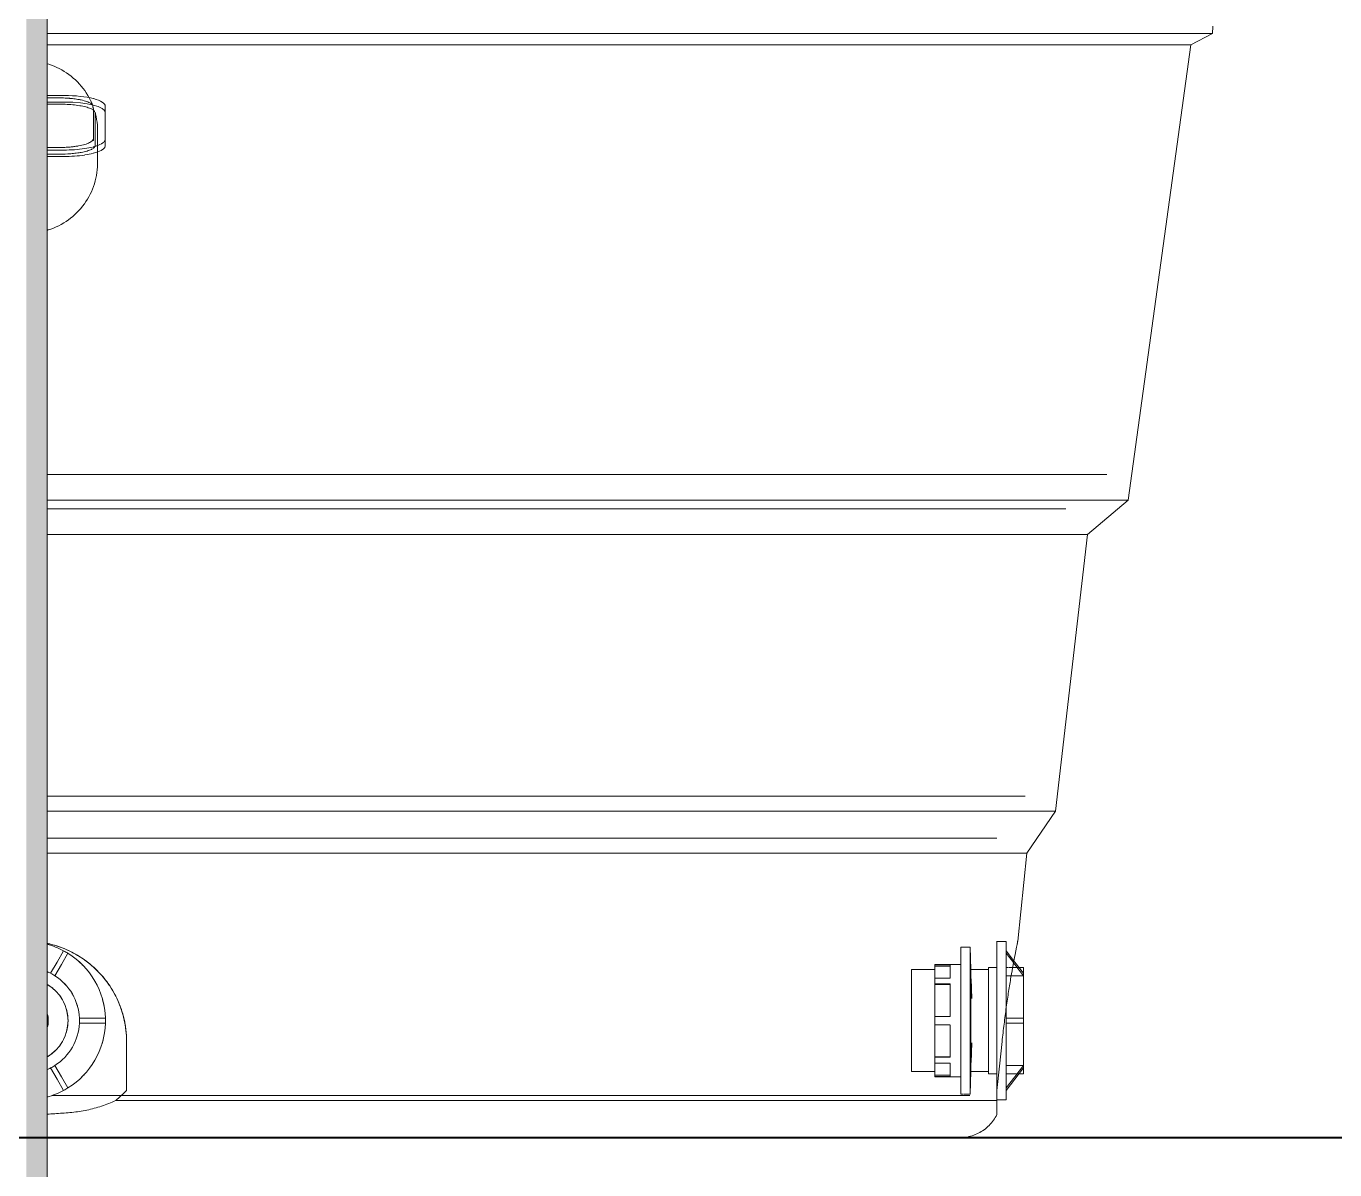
# Model space of a CAD drawing. Header units: metres. Extents: x 15 to 69.3, y -12.4 to 16.4.
# Drawn here: x 39.185 to 39.967, y 2.731 to 3.414 of the extents above; entities that cross this region are included whole.
import ezdxf

# ---------------------------------------------------------------- set-up
doc = ezdxf.new("R2010")
doc.units = ezdxf.units.M
doc.layers.add('1095_ARQ_BASE_COBERTA_dwg', color=7, linetype='Continuous', lineweight=5, true_color=0x767676)
doc.layers.add('A-FLOR', color=7, linetype='Continuous', lineweight=9, true_color=0x007f00)
for name, color, linetype, lineweight in [('KIRYA - PAREDE', 7, 'Continuous', 40), ('KIRYA - PISO', 7, 'Continuous', 5), ('P-PIPE', 7, 'Continuous', 5), ('P-SANR-FIXT', 7, 'Continuous', 5)]:
    doc.layers.add(name, color=color, linetype=linetype, lineweight=lineweight)

# ---------------------------------------------------------------- blocks, each defined once
blk = doc.blocks.new('1095_ARQ_BASE_COBERTA_dwg-3608433-DD')
at = {"layer": 'KIRYA - PAREDE', "flags": 128}
blk.add_lwpolyline([(-15.05727, 2.75), (-16.86062, 2.75), (-18.90079, 2.75)], dxfattribs=at)
at = {"layer": 'KIRYA - PISO'}
for p, q in [((-15.05724, 2.75), (-18.9009, 2.75)), ((-15.05727, 2.75), (-18.90079, 2.75)), ((-15.05727, 2.75), (-18.90079, 2.75)), ((-15.05727, 2.75), (-18.90079, 2.75)), ((-15.05727, 2.75), (-17.77089, 2.75)), ((-15.05727, 2.75), (-17.55049, 2.75))]:
    blk.add_line(p, q, dxfattribs=at)
blk = doc.blocks.new('Caixa d_água de polietileno 1000 a 5000 Litros - Fortlev - 1000 L-3619391-DD')
at = {"layer": 'P-SANR-FIXT', "color": 8, "true_color": 0x808080}
for p, q in [((-16.99812, 3.41), (-16.91811, 3.41)), ((-16.91811, 3.41), (-16.87235, 3.41)), ((-16.87235, 3.41), (-16.7828, 3.41)), ((-16.7828, 3.41), (-16.73939, 3.41)), ((-16.73939, 3.41), (-16.69714, 3.41)), ((-16.69714, 3.41), (-16.65624, 3.41)), ((-16.65624, 3.41), (-16.57915, 3.41)), ((-16.57915, 3.41), (-16.5433, 3.41)), ((-16.5433, 3.41), (-16.50945, 3.41)), ((-16.50945, 3.41), (-16.47775, 3.41)), ((-16.47775, 3.41), (-16.44832, 3.41)), ((-16.44832, 3.41), (-16.39682, 3.41)), ((-16.39682, 3.41), (-16.37495, 3.41)), ((-16.37495, 3.41), (-16.35581, 3.41)), ((-16.35581, 3.41), (-16.33947, 3.41)), ((-16.33947, 3.41), (-16.31548, 3.41)), ((-16.31548, 3.41), (-16.30186, 3.41)), ((-16.31473, 3.40319), (-16.30186, 3.41)), ((-16.30186, 3.41), (-16.30162, 3.41431)), ((-16.91979, 3.40319), (-16.99812, 3.40319)), ((-16.87486, 3.40319), (-16.91979, 3.40319)), ((-16.83051, 3.40319), (-16.87486, 3.40319)), ((-16.74432, 3.40319), (-16.83051, 3.40319)), ((-16.70284, 3.40319), (-16.74432, 3.40319)), ((-16.66268, 3.40319), (-16.70284, 3.40319)), ((-16.62401, 3.40319), (-16.66268, 3.40319)), ((-16.58699, 3.40319), (-16.62401, 3.40319)), ((-16.51855, 3.40319), (-16.58699, 3.40319)), ((-16.45854, 3.40319), (-16.51855, 3.40319)), ((-16.43201, 3.40319), (-16.45854, 3.40319)), ((-16.40796, 3.40319), (-16.43201, 3.40319)), ((-16.3865, 3.40319), (-16.40796, 3.40319)), ((-16.36771, 3.40319), (-16.3865, 3.40319)), ((-16.35166, 3.40319), (-16.36771, 3.40319)), ((-16.35212, 3.13104), (-16.31473, 3.40319)), ((-16.33845, 3.40319), (-16.35166, 3.40319)), ((-16.32811, 3.40319), (-16.33845, 3.40319)), ((-16.32069, 3.40319), (-16.32811, 3.40319)), ((-16.31622, 3.40319), (-16.32069, 3.40319)), ((-16.31473, 3.40319), (-16.31622, 3.40319)), ((-16.99811, 3.13104), (-16.92095, 3.13104)), ((-16.92095, 3.13104), (-16.7901, 3.13104)), ((-16.7901, 3.13104), (-16.70767, 3.13104)), ((-16.70767, 3.13104), (-16.66848, 3.13104)), ((-16.66848, 3.13104), (-16.63088, 3.13104)), ((-16.63088, 3.13104), (-16.59505, 3.13104)), ((-16.59505, 3.13104), (-16.56116, 3.13104)), ((-16.56116, 3.13104), (-16.52937, 3.13104)), ((-16.52937, 3.13104), (-16.49982, 3.13104)), ((-16.49982, 3.13104), (-16.47265, 3.13104)), ((-16.47265, 3.13104), (-16.44799, 3.13104)), ((-16.44799, 3.13104), (-16.42595, 3.13104)), ((-16.42595, 3.13104), (-16.40664, 3.13104)), ((-16.40664, 3.13104), (-16.39014, 3.13104)), ((-16.39014, 3.13104), (-16.37654, 3.13104)), ((-16.37654, 3.13104), (-16.3659, 3.13104)), ((-16.37653, 3.11055), (-16.35212, 3.13104)), ((-16.3659, 3.13104), (-16.35826, 3.13104)), ((-16.35826, 3.13104), (-16.35366, 3.13104)), ((-16.35366, 3.13104), (-16.35212, 3.13104)), ((-16.88161, 3.11055), (-16.99811, 3.11055)), ((-16.83955, 3.11055), (-16.88161, 3.11055)), ((-16.79828, 3.11055), (-16.83955, 3.11055)), ((-16.758, 3.11055), (-16.79828, 3.11055)), ((-16.68116, 3.11055), (-16.758, 3.11055)), ((-16.64496, 3.11055), (-16.68116, 3.11055)), ((-16.61046, 3.11055), (-16.64496, 3.11055)), ((-16.51875, 3.11055), (-16.61046, 3.11055)), ((-16.46884, 3.11055), (-16.51875, 3.11055)), ((-16.42903, 3.11055), (-16.46884, 3.11055)), ((-16.40005, 3.11055), (-16.42903, 3.11055)), ((-16.3898, 3.11055), (-16.40005, 3.11055)), ((-16.39562, 2.94521), (-16.37653, 3.11055)), ((-16.37653, 3.11055), (-16.3898, 3.11055)), ((-16.99811, 2.94521), (-16.9231, 2.94521)), ((-16.9231, 2.94521), (-16.87989, 2.94521)), ((-16.87989, 2.94521), (-16.83735, 2.94521)), ((-16.83735, 2.94521), (-16.7957, 2.94521)), ((-16.7957, 2.94521), (-16.75514, 2.94521)), ((-16.75514, 2.94521), (-16.71588, 2.94521)), ((-16.71588, 2.94521), (-16.67813, 2.94521)), ((-16.67813, 2.94521), (-16.64206, 2.94521)), ((-16.64206, 2.94521), (-16.51829, 2.94521)), ((-16.51829, 2.94521), (-16.49325, 2.94521)), ((-16.49325, 2.94521), (-16.47085, 2.94521)), ((-16.47085, 2.94521), (-16.4344, 2.94521)), ((-16.4344, 2.94521), (-16.42053, 2.94521)), ((-16.42053, 2.94521), (-16.40968, 2.94521)), ((-16.41263, 2.92), (-16.39562, 2.94521)), ((-16.40968, 2.94521), (-16.40188, 2.94521)), ((-16.40188, 2.94521), (-16.39719, 2.94521)), ((-16.39719, 2.94521), (-16.39562, 2.94521)), ((-16.92552, 2.92), (-16.99811, 2.92)), ((-16.88351, 2.92), (-16.92552, 2.92)), ((-16.84215, 2.92), (-16.88351, 2.92)), ((-16.80164, 2.92), (-16.84215, 2.92)), ((-16.58778, 2.92), (-16.80164, 2.92)), ((-16.55869, 2.92), (-16.58778, 2.92)), ((-16.45033, 2.92), (-16.55869, 2.92)), ((-16.43685, 2.92), (-16.45033, 2.92)), ((-16.41415, 2.92), (-16.43685, 2.92)), ((-16.41815, 2.86746), (-16.41263, 2.92)), ((-16.41263, 2.92), (-16.41415, 2.92)), ((-16.92065, 2.77225), (-16.95707, 2.77225)), ((-16.88458, 2.77225), (-16.92065, 2.77225)), ((-16.81408, 2.77225), (-16.88458, 2.77225)), ((-16.77993, 2.77225), (-16.81408, 2.77225)), ((-16.7467, 2.77225), (-16.77993, 2.77225)), ((-16.71452, 2.77225), (-16.7467, 2.77225)), ((-16.68351, 2.77225), (-16.71452, 2.77225)), ((-16.65381, 2.77225), (-16.68351, 2.77225)), ((-16.59875, 2.77225), (-16.65381, 2.77225)), ((-16.57363, 2.77225), (-16.59875, 2.77225)), ((-16.55024, 2.77225), (-16.57363, 2.77225)), ((-16.52868, 2.77225), (-16.55024, 2.77225)), ((-16.50903, 2.77225), (-16.52868, 2.77225)), ((-16.46231, 2.77225), (-16.50903, 2.77225)), ((-16.45102, 2.77225), (-16.46231, 2.77225)), ((-16.44195, 2.77225), (-16.45102, 2.77225)), ((-16.43062, 2.77225), (-16.44195, 2.77225))]:
    blk.add_line(p, q, dxfattribs=at)
at = {"layer": 'P-SANR-FIXT', "color": 7, "true_color": 0xefefef}
for p, q in [((-16.31131, 3.41), (-16.30953, 3.41)), ((-16.30953, 3.41), (-16.30319, 3.41)), ((-16.32069, 3.40319), (-16.32436, 3.40319)), ((-16.31622, 3.40319), (-16.32069, 3.40319)), ((-16.31473, 3.40319), (-16.31622, 3.40319)), ((-16.3623, 3.13104), (-16.35988, 3.13104)), ((-16.35988, 3.13104), (-16.35557, 3.13104)), ((-16.35557, 3.13104), (-16.35299, 3.13104)), ((-16.38244, 3.11055), (-16.38711, 3.11055)), ((-16.37801, 3.11055), (-16.38244, 3.11055)), ((-16.37653, 3.11055), (-16.37801, 3.11055)), ((-16.40653, 2.94521), (-16.40354, 2.94521)), ((-16.40354, 2.94521), (-16.39914, 2.94521)), ((-16.39914, 2.94521), (-16.3965, 2.94521)), ((-16.41871, 2.92), (-16.42386, 2.92)), ((-16.41415, 2.92), (-16.41871, 2.92)), ((-16.41263, 2.92), (-16.41415, 2.92)), ((-16.43514, 2.77225), (-16.43969, 2.77225)), ((-16.4309, 2.77225), (-16.43514, 2.77225))]:
    blk.add_line(p, q, dxfattribs=at)
at = {"layer": 'P-SANR-FIXT', "color": 254, "true_color": 0xd2d2d2}
for p, q in [((-16.38892, 3.14636), (-16.99811, 3.14636)), ((-16.36498, 3.14636), (-16.38887, 3.14636)), ((-16.9663, 3.12588), (-16.99811, 3.12588)), ((-16.3959, 3.12588), (-16.9661, 3.12588)), ((-16.3959, 3.12588), (-16.40019, 3.12588)), ((-16.38939, 3.12588), (-16.39571, 3.12588)), ((-16.41366, 2.95423), (-16.99811, 2.95423)), ((-16.99811, 2.92914), (-16.43059, 2.92914)), ((-16.44217, 2.92914), (-16.43142, 2.92914)), ((-16.43062, 2.80748), (-16.43062, 2.86748)), ((-16.95062, 2.77823), (-16.95062, 2.80748)), ((-16.43062, 2.80748), (-16.43062, 2.77823)), ((-16.95375, 2.77534), (-16.99529, 2.77534)), ((-16.46192, 2.77534), (-16.95361, 2.77534)), ((-16.45033, 2.77534), (-16.46167, 2.77534)), ((-16.45033, 2.77534), (-16.45871, 2.77534)), ((-16.44678, 2.77534), (-16.45012, 2.77534)), ((-16.44678, 2.77534), (-16.45012, 2.77534)), ((-16.43062, 2.77225), (-16.4309, 2.77225))]:
    blk.add_line(p, q, dxfattribs=at)
at = {"layer": 'P-SANR-FIXT', "color": 8, "true_color": 0x808080, "flags": 128}
for points in [[(-16.95062, 2.80748), (-16.95062, 2.79286), (-16.95062, 2.77823)], [(-16.43062, 2.77823), (-16.42908, 2.79286), (-16.42753, 2.80748)], [(-16.43062, 2.76386), (-16.43109, 2.76297), (-16.43158, 2.7621), (-16.43212, 2.76126), (-16.43268, 2.76043), (-16.43328, 2.75963), (-16.43391, 2.75886), (-16.43457, 2.75811), (-16.43526, 2.75738), (-16.43598, 2.75669), (-16.43673, 2.75602), (-16.4375, 2.75539), (-16.4383, 2.75478), (-16.43912, 2.75421), (-16.43996, 2.75367), (-16.44082, 2.75317), (-16.44171, 2.7527), (-16.44261, 2.75226), (-16.44353, 2.75187), (-16.44446, 2.75151), (-16.4454, 2.75118), (-16.44636, 2.7509), (-16.44733, 2.75065), (-16.44831, 2.75044), (-16.4493, 2.75028), (-16.45029, 2.75015), (-16.45128, 2.75006), (-16.45228, 2.75001), (-16.453, 2.75)], [(-16.99812, 2.75), (-16.98832, 2.75), (-16.96606, 2.75), (-16.94387, 2.75), (-16.92178, 2.75), (-16.89984, 2.75), (-16.87807, 2.75), (-16.85652, 2.75), (-16.83521, 2.75), (-16.81419, 2.75), (-16.79347, 2.75), (-16.77311, 2.75), (-16.75312, 2.75), (-16.73355, 2.75), (-16.71442, 2.75), (-16.69577, 2.75), (-16.67761, 2.75), (-16.65999, 2.75), (-16.64294, 2.75), (-16.62646, 2.75), (-16.61061, 2.75), (-16.59539, 2.75), (-16.58084, 2.75), (-16.56698, 2.75), (-16.55382, 2.75), (-16.5414, 2.75), (-16.52973, 2.75), (-16.51882, 2.75), (-16.50871, 2.75), (-16.49939, 2.75), (-16.4909, 2.75), (-16.48323, 2.75), (-16.47641, 2.75), (-16.47045, 2.75), (-16.46534, 2.75), (-16.46112, 2.75), (-16.45776, 2.75), (-16.4553, 2.75), (-16.45372, 2.75), (-16.45303, 2.75), (-16.453, 2.75)], [(-16.453, 2.75), (-16.45345, 2.75), (-16.45479, 2.75), (-16.45701, 2.75), (-16.45948, 2.75)]]:
    blk.add_lwpolyline(points, dxfattribs=at)
at = {"layer": 'P-SANR-FIXT', "color": 254, "true_color": 0xd2d2d2, "flags": 128}
for points in [[(-16.46412, 2.75), (-16.46898, 2.75), (-16.47472, 2.75), (-16.48131, 2.75), (-16.48635, 2.75)], [(-16.45948, 2.75), (-16.46012, 2.75), (-16.46412, 2.75)]]:
    blk.add_lwpolyline(points, dxfattribs=at)
at = {"layer": 'P-SANR-FIXT', "color": 8, "true_color": 0x808080}
for start, end in [(75.95295, 77.92593), (61.8693, 71.39797), (47.71648, 56.52816), (33.39628, 42.20296), (18.55144, 28.06478), (0, 14.01034)]:
    blk.add_arc((-17.01062, 2.80748), 0.06, start, end, dxfattribs=at)
at = {"layer": 'P-SANR-FIXT', "color": 254, "true_color": 0xd2d2d2}
for start, end in [(71.39797, 75.95295), (56.52816, 61.8693), (42.20296, 47.71648), (28.06478, 33.39628), (14.01034, 18.55144)]:
    blk.add_arc((-17.01062, 2.80748), 0.06, start, end, dxfattribs=at)
at = {"layer": 'P-SANR-FIXT', "color": 8, "true_color": 0x808080}
for points in [[(-16.30162, 3.41438), (-16.30162, 3.41434), (-16.30162, 3.41431), (-16.30162, 3.41431)], [(-16.99811, 2.86615), (-16.9978, 2.86609), (-16.9975, 2.86602), (-16.9972, 2.86595)], [(-16.9972, 2.86595), (-16.9928, 2.86494), (-16.98853, 2.86345), (-16.98448, 2.86149)], [(-16.98448, 2.86149), (-16.98043, 2.85953), (-16.97661, 2.85712), (-16.97311, 2.85431)], [(-16.97311, 2.85431), (-16.96961, 2.85151), (-16.96643, 2.84832), (-16.96365, 2.84481)], [(-16.4209, 2.85336), (-16.42049, 2.85561), (-16.4201, 2.85763), (-16.41976, 2.85938)], [(-16.42221, 2.84596), (-16.42175, 2.84863), (-16.42131, 2.85111), (-16.4209, 2.85336)], [(-16.96365, 2.84481), (-16.96086, 2.84131), (-16.95608, 2.83368), (-16.95163, 2.82093), (-16.95062, 2.81197), (-16.95062, 2.80748)], [(-16.42501, 2.82797), (-16.42455, 2.83124), (-16.4236, 2.83757), (-16.42266, 2.84329), (-16.42221, 2.84596)], [(-16.42631, 2.81789), (-16.42589, 2.82132), (-16.42546, 2.8247), (-16.42501, 2.82797)], [(-16.42753, 2.80748), (-16.42713, 2.81097), (-16.42673, 2.81446), (-16.42631, 2.81789)], [(-16.95062, 2.77823), (-16.95167, 2.7772), (-16.95379, 2.77518), (-16.95597, 2.77321), (-16.95707, 2.77225)], [(-16.43062, 2.77519), (-16.43062, 2.77619), (-16.43062, 2.7772), (-16.43062, 2.77823)], [(-16.43062, 2.77225), (-16.43062, 2.77321), (-16.43062, 2.77419), (-16.43062, 2.77519)], [(-16.43062, 2.77264), (-16.43062, 2.77251), (-16.43062, 2.77238), (-16.43062, 2.77225)]]:
    blk.add_open_spline(points, degree=3, dxfattribs=at)
for points, knots in [([(-16.41976, 2.85938), (-16.41909, 2.86289), (-16.41834, 2.86656), (-16.41815, 2.86748), (-16.41815, 2.86748)], [-0.6666667, -0.6666667, -0.6666667, -0.6666667, -0.5555556, -0.4999746, -0.4999746, -0.4999746, -0.4999746]), ([(-16.95707, 2.77225), (-16.95988, 2.77098), (-16.96414, 2.76932), (-16.96993, 2.76757), (-16.97432, 2.76646), (-16.97878, 2.76566), (-16.98331, 2.76514), (-16.98786, 2.76477), (-16.99241, 2.76445), (-16.99582, 2.76423), (-16.99772, 2.76413), (-16.99811, 2.76411)], [-1, -1, -1, -1, -0.8333333, -0.75, -0.6666667, -0.5833333, -0.5, -0.4166667, -0.3333333, -0.25, -0.2288207, -0.2288207, -0.2288207, -0.2288207]), ([(-16.43062, 2.767), (-16.43062, 2.76731), (-16.43062, 2.76799), (-16.43062, 2.76961), (-16.43062, 2.77111), (-16.43062, 2.77225)], [-0.1428571, -0.1428571, -0.1428571, -0.1428571, -0.1071429, -0.0714286, 0, 0, 0, 0]), ([(-16.43062, 2.76487), (-16.43062, 2.76493), (-16.43062, 2.76506), (-16.43062, 2.7653), (-16.43062, 2.76564), (-16.43062, 2.76618), (-16.43062, 2.7667), (-16.43062, 2.767)], [-0.2857143, -0.2857143, -0.2857143, -0.2857143, -0.2678571, -0.25, -0.2142857, -0.1785714, -0.1428571, -0.1428571, -0.1428571, -0.1428571]), ([(-16.43062, 2.76397), (-16.43062, 2.76404), (-16.43062, 2.76419), (-16.43062, 2.76448), (-16.43062, 2.76469), (-16.43062, 2.76481), (-16.43062, 2.76487)], [-0.4285714, -0.4285714, -0.4285714, -0.4285714, -0.3571429, -0.3214286, -0.3035714, -0.2857143, -0.2857143, -0.2857143, -0.2857143])]:
    blk.add_open_spline(points, degree=3, knots=knots, dxfattribs=at)
at = {"layer": 'P-SANR-FIXT', "color": 254, "true_color": 0xd2d2d2}
for points in [[(-16.41889, 2.86383), (-16.41913, 2.86262), (-16.41943, 2.86113), (-16.41976, 2.85938)], [(-16.41834, 2.86656), (-16.41846, 2.86595), (-16.41865, 2.86503), (-16.41889, 2.86383)], [(-16.41815, 2.86748), (-16.41815, 2.86748), (-16.41821, 2.86717), (-16.41834, 2.86656)], [(-16.41976, 2.85938), (-16.41997, 2.85833), (-16.42019, 2.85717), (-16.42042, 2.85593)], [(-16.43062, 2.77348), (-16.43062, 2.7732), (-16.43062, 2.77292), (-16.43062, 2.77264)]]:
    blk.add_open_spline(points, degree=3, dxfattribs=at)
at = {"layer": 'P-SANR-FIXT', "color": 7, "true_color": 0xefefef}
for points in [[(-16.43062, 2.77519), (-16.43062, 2.77462), (-16.43062, 2.77405), (-16.43062, 2.77348)], [(-16.43062, 2.76397), (-16.43062, 2.76383), (-16.43062, 2.76383), (-16.43062, 2.76397)]]:
    blk.add_open_spline(points, degree=3, dxfattribs=at)
at = {"layer": 'P-SANR-FIXT', "color": 254, "true_color": 0xd2d2d2}
for points, knots in [([(-16.43062, 2.77225), (-16.43062, 2.77111), (-16.43062, 2.76959), (-16.43062, 2.76797), (-16.43062, 2.76728), (-16.43062, 2.76698)], [-1, -1, -1, -1, -0.9285714, -0.8928571, -0.8571429, -0.8571429, -0.8571429, -0.8571429]), ([(-16.43062, 2.76698), (-16.43062, 2.76668), (-16.43062, 2.76616), (-16.43062, 2.76562), (-16.43062, 2.76529), (-16.43062, 2.76505), (-16.43062, 2.76492), (-16.43062, 2.76486)], [-0.8571429, -0.8571429, -0.8571429, -0.8571429, -0.8214286, -0.7857143, -0.75, -0.7321429, -0.7142857, -0.7142857, -0.7142857, -0.7142857]), ([(-16.43062, 2.76486), (-16.43062, 2.7648), (-16.43062, 2.76468), (-16.43062, 2.76447), (-16.43062, 2.76419), (-16.43062, 2.76403), (-16.43062, 2.76397)], [-0.7142857, -0.7142857, -0.7142857, -0.7142857, -0.6964286, -0.6785714, -0.6428571, -0.5714286, -0.5714286, -0.5714286, -0.5714286])]:
    blk.add_open_spline(points, degree=3, knots=knots, dxfattribs=at)
blk = doc.blocks.new('Adaptador Soldavel com Anel para Caixa Dagua - Fortlev - Standard-3573931-DD')
at = {"layer": 'P-PIPE', "flags": 128}
for points in [[(-17.03558, 2.86024), (-17.0317, 2.85352), (-17.02783, 2.8468)], [(-17.02523, 2.8483), (-17.02911, 2.85502), (-17.03298, 2.86174)], [(-16.98826, 2.86174), (-16.99213, 2.85502), (-16.99601, 2.8483)], [(-16.99341, 2.8468), (-16.98954, 2.85352), (-16.98566, 2.86024)], [(-17.04243, 2.8215), (-17.05019, 2.8215), (-17.05795, 2.8215)], [(-17.05795, 2.8185), (-17.05019, 2.8185), (-17.04243, 2.8185)], [(-16.96329, 2.8215), (-16.97105, 2.8215), (-16.97881, 2.8215)], [(-16.97881, 2.8185), (-16.97105, 2.8185), (-16.96329, 2.8185)], [(-17.02783, 2.7932), (-17.0317, 2.78648), (-17.03558, 2.77976)], [(-17.03298, 2.77826), (-17.02911, 2.78498), (-17.02523, 2.7917)], [(-16.99601, 2.7917), (-16.99213, 2.78498), (-16.98826, 2.77826)], [(-16.98566, 2.77976), (-16.98954, 2.78648), (-16.99341, 2.7932)]]:
    blk.add_lwpolyline(points, dxfattribs=at)
at = {"layer": 'P-PIPE'}
for radius, start, end in [(0.04735, 105.35037, 118.18462), (0.04735, 105.3217, 105.79681), (0.04735, 74.20205, 74.6783), (0.04735, 61.81538, 74.65189), (0.04735, 121.81538, 178.18462), (0.04735, 118.18462, 121.81538), (0.04735, 58.18462, 61.81538), (0.04735, 1.81538, 58.18462), (0.04735, 44.55421, 49.4147), (0.04735, 134.20162, 137.37009), (0.03185, 122.69939, 177.30061), (0.03185, 117.30061, 122.69939), (0.03185, 113.21321, 117.30061), (0.03185, 62.69939, 66.78756), (0.03185, 57.30061, 62.69939), (0.03185, 2.69939, 57.30061), (0.04735, 147.87452, 152.12949), (0.025, 120, 180), (0.025, 0, 60), (0.03185, 40.91378, 44.83566), (0.03185, 43.05783, 44.35416), (0.04735, 162.62639, 165.80334), (0.03185, 28.00651, 31.98782), (0.03185, 27.81209, 31.96919), (0.04735, 10.65696, 15.43466), (0.03185, 15.17788, 19.08815), (0.03185, 15.64584, 16.92237), (0.04735, 178.18462, 180), (0.04735, 180, 181.81538), (0.04735, 181.81538, 238.18462), (0.03185, 177.30061, 180), (0.03185, 180, 182.69939), (0.03185, 182.69939, 237.30061), (0.025, 180, 240), (0.025, 300, 0), (0.03185, 302.69939, 357.30061), (0.04735, 301.81538, 358.18462), (0.03185, 0, 2.69939), (0.03185, 357.30061, 0), (0.04735, 0, 1.81538), (0.04735, 358.18462, 0), (0.04735, 190.65696, 195.43466), (0.03185, 195.17788, 199.08815), (0.03185, 195.64584, 196.92237), (0.04735, 342.62639, 345.80334), (0.03185, 207.81209, 212.1207), (0.03185, 208.00651, 212.00318), (0.03185, 220.91378, 224.83566), (0.03185, 223.05783, 224.35416), (0.03185, 237.30061, 242.69939), (0.03185, 242.69939, 246.78756), (0.03185, 293.21321, 297.30061), (0.03185, 297.30061, 302.69939), (0.04735, 327.87452, 332.12949), (0.04735, 224.55421, 229.4147), (0.04735, 314.20162, 317.37009), (0.04735, 238.18462, 241.81538), (0.04735, 241.81538, 254.65189), (0.04735, 285.35037, 298.18462), (0.04735, 298.18462, 301.81538), (0.04735, 254.20205, 254.6783), (0.04735, 285.3217, 285.79681)]:
    blk.add_arc((-17.01062, 2.82), radius, start, end, dxfattribs=at)
at = {"layer": 'P-PIPE', "color": 253, "true_color": 0xa6a6a6}
for radius, start, end in [(0.025, 120, 137.37324), (0.025, 42.61033, 59.99456), (0.03185, 43.05783, 44.35416), (0.025, 143.35273, 156.64466), (0.025, 23.35378, 36.6457), (0.03185, 28.00651, 31.98782), (0.025, 162.02068, 180), (0.0132, 162.15375, 180), (0.0132, 0, 17.84625), (0.025, 0, 17.9767), (0.03185, 15.64584, 16.92237), (0.025, 180.07871, 197.97932), (0.0132, 180, 197.84625), (0.0132, 342.15375, 0), (0.025, 342.0233, 359.92135), (0.03185, 195.64584, 196.92237), (0.025, 203.35534, 216.64727), (0.025, 323.3543, 336.64622), (0.03185, 208.00651, 212.00318), (0.025, 222.86771, 240), (0.025, 300.00544, 317.14865), (0.03185, 223.05783, 224.35416)]:
    blk.add_arc((-17.01062, 2.82), radius, start, end, dxfattribs=at)
blk = doc.blocks.new('Adaptador Soldavel com Anel para Caixa Dagua - Fortlev - Standard-3575439-DD')
at = {"layer": 'P-PIPE', "color": 253, "true_color": 0xa6a6a6}
for p, q in [((-16.44662, 2.864), (-16.45212, 2.864)), ((-16.45212, 2.864), (-16.45212, 2.8314)), ((-16.44618, 2.8505), (-16.44662, 2.864)), ((-16.44662, 2.864), (-16.44662, 2.86333)), ((-16.44662, 2.86332), (-16.44662, 2.82)), ((-16.42512, 2.86735), (-16.43062, 2.86735)), ((-16.43062, 2.86735), (-16.43062, 2.82)), ((-16.42512, 2.86174), (-16.42512, 2.86735)), ((-16.42512, 2.86174), (-16.42512, 2.86024)), ((-16.42063, 2.85599), (-16.42512, 2.86174)), ((-16.42512, 2.82718), (-16.42512, 2.86024)), ((-16.42512, 2.86024), (-16.42076, 2.85466)), ((-16.46762, 2.8505), (-16.48162, 2.8505)), ((-16.48162, 2.8505), (-16.48162, 2.82)), ((-16.45212, 2.8535), (-16.46762, 2.8535)), ((-16.46762, 2.8535), (-16.46762, 2.85341)), ((-16.46762, 2.85263), (-16.46762, 2.85341)), ((-16.46762, 2.85341), (-16.45862, 2.85341)), ((-16.46762, 2.85263), (-16.46762, 2.84545)), ((-16.45862, 2.85263), (-16.46762, 2.85263)), ((-16.45862, 2.84536), (-16.45862, 2.85341)), ((-16.43562, 2.8505), (-16.44618, 2.8505)), ((-16.44618, 2.82), (-16.44618, 2.8505)), ((-16.43062, 2.85185), (-16.43562, 2.85185)), ((-16.43562, 2.85185), (-16.43562, 2.82)), ((-16.4238, 2.85185), (-16.42512, 2.85185)), ((-16.42512, 2.8468), (-16.42372, 2.8468)), ((-16.42352, 2.8468), (-16.42211, 2.8468)), ((-16.42116, 2.85185), (-16.42337, 2.85185)), ((-16.46762, 2.84536), (-16.46762, 2.8419)), ((-16.45862, 2.84536), (-16.46762, 2.84536)), ((-16.46762, 2.84157), (-16.46762, 2.8419)), ((-16.46762, 2.8419), (-16.45862, 2.8419)), ((-16.46762, 2.84157), (-16.46762, 2.82246)), ((-16.45862, 2.84157), (-16.46762, 2.84157)), ((-16.45862, 2.82245), (-16.45862, 2.8419)), ((-16.44562, 2.8332), (-16.446, 2.845)), ((-16.45212, 2.83139), (-16.45212, 2.82)), ((-16.48162, 2.82), (-16.48162, 2.7895)), ((-16.46762, 2.82245), (-16.46762, 2.82)), ((-16.45862, 2.82245), (-16.46762, 2.82245)), ((-16.46762, 2.82), (-16.46762, 2.81755)), ((-16.46762, 2.81755), (-16.45864, 2.81755)), ((-16.46762, 2.81754), (-16.46762, 2.79843)), ((-16.45862, 2.7981), (-16.45862, 2.81755)), ((-16.45212, 2.82), (-16.45212, 2.776)), ((-16.44662, 2.82), (-16.44662, 2.776)), ((-16.44618, 2.7895), (-16.44618, 2.82)), ((-16.43562, 2.82), (-16.43562, 2.78815)), ((-16.43062, 2.82), (-16.43062, 2.77309)), ((-16.446, 2.795), (-16.44562, 2.8068)), ((-16.46762, 2.7981), (-16.46762, 2.79843)), ((-16.45862, 2.79843), (-16.46762, 2.79843)), ((-16.46762, 2.7981), (-16.46762, 2.79464)), ((-16.45862, 2.7981), (-16.46762, 2.7981)), ((-16.46762, 2.79464), (-16.45862, 2.79464)), ((-16.46762, 2.79455), (-16.46762, 2.78737)), ((-16.45862, 2.78659), (-16.45862, 2.79464)), ((-16.48162, 2.7895), (-16.46762, 2.7895)), ((-16.46762, 2.78659), (-16.46762, 2.78737)), ((-16.45862, 2.78737), (-16.46762, 2.78737)), ((-16.46762, 2.78659), (-16.46762, 2.7865)), ((-16.45862, 2.78659), (-16.46762, 2.78659)), ((-16.46762, 2.7865), (-16.45212, 2.7865)), ((-16.44662, 2.776), (-16.44618, 2.7895)), ((-16.44618, 2.7895), (-16.43562, 2.7895)), ((-16.43562, 2.78815), (-16.43105, 2.78815)), ((-16.45212, 2.776), (-16.45066, 2.776)), ((-16.4504, 2.776), (-16.44662, 2.776))]:
    blk.add_line(p, q, dxfattribs=at)
at = {"layer": 'P-PIPE'}
for p, q in [((-16.42211, 2.8468), (-16.41462, 2.8468)), ((-16.41462, 2.85185), (-16.42116, 2.85185)), ((-16.41462, 2.8483), (-16.41462, 2.85185)), ((-16.41462, 2.8483), (-16.41462, 2.8468)), ((-16.41462, 2.8215), (-16.41462, 2.8468)), ((-16.42512, 2.8215), (-16.42512, 2.82718)), ((-16.42512, 2.8215), (-16.42512, 2.82)), ((-16.42512, 2.82), (-16.42512, 2.8185)), ((-16.42512, 2.77976), (-16.42512, 2.8185)), ((-16.41462, 2.8215), (-16.41462, 2.82)), ((-16.41462, 2.82), (-16.41462, 2.8185)), ((-16.41462, 2.7932), (-16.41462, 2.8185)), ((-16.41462, 2.7932), (-16.42512, 2.7932)), ((-16.41462, 2.7932), (-16.41462, 2.7917)), ((-16.41462, 2.78815), (-16.41462, 2.7917)), ((-16.42512, 2.78815), (-16.41462, 2.78815)), ((-16.42512, 2.77976), (-16.42512, 2.77826)), ((-16.42512, 2.77265), (-16.42512, 2.77826)), ((-16.43062, 2.77309), (-16.43062, 2.77265)), ((-16.43062, 2.77265), (-16.42512, 2.77265))]:
    blk.add_line(p, q, dxfattribs=at)
at = {"layer": 'P-PIPE', "flags": 128}
for points in [[(-16.42067, 2.85455), (-16.41987, 2.85352), (-16.41462, 2.8468)], [(-16.41462, 2.8483), (-16.41987, 2.85502), (-16.42045, 2.85576)], [(-16.41462, 2.8215), (-16.41987, 2.8215), (-16.42512, 2.8215)], [(-16.42512, 2.8185), (-16.41987, 2.8185), (-16.41462, 2.8185)], [(-16.41462, 2.7932), (-16.41987, 2.78648), (-16.42512, 2.77976)], [(-16.42512, 2.77826), (-16.41987, 2.78498), (-16.41462, 2.7917)]]:
    blk.add_lwpolyline(points, dxfattribs=at)
blk = doc.blocks.new('Torneira de Boia haste ABS Fortlev - 1_2_-3574042-DD')
at = {"layer": 'P-SANR-FIXT', "color": 253, "true_color": 0xa6a6a6}
for p, q in [((-17.03151, 3.37295), (-17.0231, 3.37295)), ((-16.99814, 3.37295), (-16.9877, 3.37295)), ((-17.05668, 3.36643), (-17.05668, 3.36257)), ((-17.05668, 3.36257), (-17.05668, 3.34302)), ((-17.05029, 3.36732), (-17.05044, 3.36695)), ((-17.0231, 3.36908), (-17.03151, 3.36908)), ((-17.0231, 3.36777), (-17.0304, 3.36777)), ((-16.9877, 3.36908), (-16.99814, 3.36908)), ((-16.99084, 3.36777), (-16.99814, 3.36777)), ((-16.96338, 3.36279), (-16.96338, 3.36665)), ((-16.96338, 3.34293), (-16.96338, 3.36279)), ((-17.05328, 3.35192), (-17.05328, 3.33243)), ((-16.96796, 3.33243), (-16.96796, 3.35192))]:
    blk.add_line(p, q, dxfattribs=at)
at = {"layer": 'P-SANR-FIXT', "color": 254, "true_color": 0xdfdfdf}
for p, q in [((-17.02755, 3.37164), (-17.0231, 3.37164)), ((-16.99814, 3.37164), (-16.99369, 3.37164)), ((-17.05668, 3.34689), (-17.05668, 3.36643)), ((-17.05182, 3.3626), (-17.05182, 3.34311)), ((-17.05053, 3.34697), (-17.05053, 3.36646)), ((-16.97071, 3.36646), (-16.97071, 3.36592)), ((-16.97034, 3.3474), (-16.97034, 3.36483)), ((-16.97034, 3.36387), (-16.97034, 3.34642)), ((-16.96942, 3.34311), (-16.96942, 3.3626)), ((-16.96338, 3.36665), (-16.96338, 3.34679)), ((-17.02427, 3.34037), (-17.0315, 3.34037)), ((-17.02309, 3.34179), (-17.02755, 3.34179)), ((-17.02309, 3.34037), (-17.02407, 3.34037)), ((-16.99369, 3.34179), (-16.99815, 3.34179)), ((-16.98816, 3.34037), (-16.99815, 3.34037)), ((-17.0315, 3.33651), (-17.02309, 3.33651)), ((-17.0304, 3.33793), (-17.02309, 3.33793)), ((-16.99815, 3.33793), (-16.99084, 3.33793)), ((-16.99815, 3.33651), (-16.98816, 3.33651))]:
    blk.add_line(p, q, dxfattribs=at)
at = {"layer": 'P-SANR-FIXT', "color": 253, "true_color": 0xa6a6a6, "flags": 128}
for points in [[(-17.02311, 3.39196), (-17.02385, 3.39174), (-17.02544, 3.3912), (-17.02701, 3.39059), (-17.02855, 3.38993), (-17.03007, 3.3892), (-17.03156, 3.38841), (-17.03302, 3.38757), (-17.03444, 3.38667), (-17.03583, 3.38571), (-17.03718, 3.3847), (-17.03849, 3.38363), (-17.03976, 3.38251), (-17.04098, 3.38135), (-17.04215, 3.38013), (-17.04328, 3.37887), (-17.04435, 3.37756), (-17.04538, 3.37621), (-17.04634, 3.37481), (-17.04725, 3.37338), (-17.0481, 3.37192), (-17.0489, 3.37041), (-17.04963, 3.36888), (-17.05018, 3.36758)], [(-16.9708, 3.36695), (-16.97145, 3.36852), (-16.97217, 3.37006), (-16.97295, 3.37157), (-16.97378, 3.37304), (-16.97468, 3.37448), (-16.97563, 3.37589), (-16.97664, 3.37725), (-16.97771, 3.37857), (-16.97882, 3.37984), (-16.97998, 3.38107), (-16.98119, 3.38225), (-16.98245, 3.38338), (-16.98375, 3.38445), (-16.98509, 3.38548), (-16.98647, 3.38645), (-16.98789, 3.38736), (-16.98934, 3.38822), (-16.99082, 3.38902), (-16.99233, 3.38976), (-16.99387, 3.39044), (-16.99544, 3.39106), (-16.99702, 3.39162), (-16.99813, 3.39196)], [(-17.05177, 3.36295), (-17.05219, 3.36131), (-17.05255, 3.35964), (-17.05283, 3.35796), (-17.05305, 3.35627), (-17.05319, 3.35457), (-17.05327, 3.35287), (-17.05328, 3.35192)], [(-16.96796, 3.35192), (-16.968, 3.35362), (-16.9681, 3.35532), (-16.96828, 3.35702), (-16.96852, 3.3587), (-16.96884, 3.36037), (-16.96922, 3.36203), (-16.96947, 3.36295)], [(-17.05328, 3.33243), (-17.05324, 3.33072), (-17.05314, 3.32902), (-17.05296, 3.32733), (-17.05272, 3.32564), (-17.0524, 3.32397), (-17.05202, 3.32231), (-17.05157, 3.32067), (-17.05105, 3.31905), (-17.05046, 3.31745), (-17.04981, 3.31588), (-17.0491, 3.31434), (-17.04832, 3.31283), (-17.04749, 3.31135), (-17.04659, 3.30991), (-17.04564, 3.30851), (-17.04464, 3.30715), (-17.04357, 3.30583), (-17.04246, 3.30455), (-17.0413, 3.30332), (-17.04009, 3.30214), (-17.03884, 3.30101), (-17.03754, 3.29993), (-17.0362, 3.2989), (-17.03482, 3.29793), (-17.0334, 3.29701), (-17.03196, 3.29615), (-17.03047, 3.29535), (-17.02896, 3.29461), (-17.02743, 3.29393), (-17.02586, 3.2933), (-17.02428, 3.29274), (-17.02308, 3.29237)], [(-16.99816, 3.29237), (-16.9974, 3.2926), (-16.9958, 3.29315), (-16.99424, 3.29375), (-16.99269, 3.29442), (-16.99117, 3.29514), (-16.98968, 3.29593), (-16.98822, 3.29677), (-16.9868, 3.29768), (-16.98541, 3.29863), (-16.98406, 3.29965), (-16.98275, 3.30071), (-16.98148, 3.30183), (-16.98026, 3.303), (-16.97909, 3.30421), (-16.97796, 3.30548), (-16.97689, 3.30678), (-16.97586, 3.30814), (-16.9749, 3.30953), (-16.97399, 3.31096), (-16.97314, 3.31243), (-16.97234, 3.31393), (-16.97161, 3.31546), (-16.97095, 3.31703), (-16.97035, 3.31862), (-16.96981, 3.32023), (-16.96934, 3.32187), (-16.96894, 3.32352), (-16.9686, 3.32519), (-16.96834, 3.32687), (-16.96814, 3.32856), (-16.96802, 3.33026), (-16.96796, 3.33197), (-16.96796, 3.33243)]]:
    blk.add_lwpolyline(points, dxfattribs=at)
at = {"layer": 'P-SANR-FIXT', "color": 253, "true_color": 0xa6a6a6}
for centre, major_axis, start_param, end_param in [((-17.03151, 3.36643), (0.02516, 0), 1.570796, 3.141593), ((-16.9877, 3.36665), (0.02432, 0), 0.785398, 1.570796), ((-16.9877, 3.36665), (0.02432, 0), 0, 0.783556), ((-17.03151, 3.36257), (0.02516, 0), 1.570796, 3.141593), ((-16.9877, 3.36279), (0.02432, 0), 0, 1.570796), ((-17.0315, 3.34302), (0.02517, 0), 3.141593, 3.334419), ((-17.0315, 3.34302), (0.02517, 0), 3.346761, 3.665191), ((-16.98816, 3.34293), (0.02479, 0), 5.674103, 6.283185)]:
    blk.add_ellipse(centre, major_axis=major_axis, ratio=0.258819, start_param=start_param, end_param=end_param, dxfattribs=at)
at = {"layer": 'P-SANR-FIXT', "color": 254, "true_color": 0xdfdfdf}
for centre, major_axis, start_param, end_param in [((-16.99441, 3.36484), (0.02407, 0), 0.087203, 0.174406), ((-16.99441, 3.36484), (0.02407, 0), 0, 0.052377), ((-17.0315, 3.34689), (0.02517, 0), 3.141593, 3.665191), ((-16.99004, 3.34739), (0.01969, 0), 6.010022, 6.283185), ((-16.98816, 3.34679), (0.02479, 0), 6.053847, 6.283185), ((-17.0315, 3.34302), (0.02517, 0), 3.66828, 3.926991), ((-17.0315, 3.34689), (0.02517, 0), 3.762142, 3.840638), ((-17.0315, 3.34689), (0.02517, 0), 3.857011, 3.926991), ((-17.0315, 3.34689), (0.02517, 0), 3.926991, 4.400732), ((-17.0315, 3.34689), (0.02517, 0), 4.404605, 4.45059), ((-17.0315, 3.34689), (0.02517, 0), 4.45059, 4.702212), ((-16.98816, 3.34679), (0.02479, 0), 4.712389, 4.974188), ((-16.98816, 3.34679), (0.02479, 0), 4.974188, 5.235988), ((-16.98816, 3.34679), (0.02479, 0), 5.235988, 5.481482), ((-16.98816, 3.34679), (0.02479, 0), 5.497787, 5.545455), ((-16.98816, 3.34293), (0.02479, 0), 5.500074, 5.674103), ((-16.98816, 3.34679), (0.02479, 0), 5.674103, 6.021386), ((-17.0315, 3.34302), (0.02517, 0), 3.941544, 4.18879), ((-17.0315, 3.34302), (0.02517, 0), 4.189524, 4.712389), ((-16.98816, 3.34293), (0.02479, 0), 4.712389, 4.974188), ((-16.98816, 3.34293), (0.02479, 0), 4.974188, 5.235988), ((-16.98816, 3.34293), (0.02479, 0), 5.246544, 5.497787)]:
    blk.add_ellipse(centre, major_axis=major_axis, ratio=0.258819, start_param=start_param, end_param=end_param, dxfattribs=at)
at = {"layer": 'P-SANR-FIXT', "color": 7, "true_color": 0xf3f3f3}
for centre, major_axis, start_param, end_param in [((-17.0315, 3.34689), (0.02517, 0), 3.685834, 3.720257), ((-17.0315, 3.34689), (0.02517, 0), 3.733542, 3.760372), ((-16.98816, 3.34679), (0.02479, 0), 5.562453, 5.62132), ((-16.98816, 3.34679), (0.02479, 0), 5.62646, 5.658709)]:
    blk.add_ellipse(centre, major_axis=major_axis, ratio=0.258819, start_param=start_param, end_param=end_param, dxfattribs=at)
at = {"layer": 'P-SANR-FIXT', "color": 254, "true_color": 0xdfdfdf}
for points, knots in [([(-17.05043, 3.36695), (-17.05038, 3.3671), (-17.05011, 3.36756), (-17.04924, 3.36831), (-17.04754, 3.36915), (-17.045, 3.36998), (-17.04216, 3.37058), (-17.03933, 3.37099), (-17.03709, 3.37124), (-17.03477, 3.37142), (-17.03158, 3.37159), (-17.02918, 3.37164), (-17.02755, 3.37164)], [-0.9445556, -0.9445556, -0.9445556, -0.9445556, -0.8928571, -0.7857143, -0.6785714, -0.5714286, -0.4285714, -0.3571429, -0.2857143, -0.2142857, -0.1428571, 0, 0, 0, 0]), ([(-16.99369, 3.37164), (-16.99247, 3.37164), (-16.99065, 3.37162), (-16.98827, 3.37152), (-16.98648, 3.37142), (-16.98511, 3.37132), (-16.98435, 3.37125), (-16.98416, 3.37123)], [-1, -1, -1, -1, -0.8928571, -0.8392857, -0.7857143, -0.7321429, -0.7142857, -0.7142857, -0.7142857, -0.7142857]), ([(-16.98402, 3.37121), (-16.98369, 3.37118), (-16.98224, 3.37103), (-16.98011, 3.37074), (-16.97782, 3.37031), (-16.97543, 3.36974), (-16.97299, 3.36889), (-16.97158, 3.368), (-16.97112, 3.36748), (-16.97104, 3.36737)], [-0.709926, -0.709926, -0.709926, -0.709926, -0.6785714, -0.5714286, -0.5, -0.4285714, -0.2857143, -0.1428571, -0.1040723, -0.1040723, -0.1040723, -0.1040723]), ([(-17.05126, 3.34191), (-17.05107, 3.34171), (-17.0508, 3.34149), (-17.05048, 3.34127), (-17.05043, 3.34124)], [-0.85714286, -0.85714286, -0.85714286, -0.85714286, -0.78571429, -0.77422556, -0.77422556, -0.77422556, -0.77422556]), ([(-17.03708, 3.3422), (-17.03746, 3.34224), (-17.03896, 3.34239), (-17.0404, 3.34259), (-17.04143, 3.34276)], [-0.7142857, -0.7142857, -0.7142857, -0.7142857, -0.6785714, -0.5714286, -0.5714286, -0.5714286, -0.5714286]), ([(-17.02755, 3.34179), (-17.02877, 3.34179), (-17.03059, 3.34181), (-17.03297, 3.34191), (-17.03476, 3.34201), (-17.03613, 3.34211), (-17.03689, 3.34218), (-17.03708, 3.3422)], [-1, -1, -1, -1, -0.8928571, -0.8392857, -0.7857143, -0.7321429, -0.7142857, -0.7142857, -0.7142857, -0.7142857]), ([(-16.97107, 3.34602), (-16.97142, 3.34558), (-16.9725, 3.34476), (-16.97538, 3.34367), (-16.97857, 3.34294), (-16.98147, 3.3425), (-16.98378, 3.34222), (-16.98619, 3.34202), (-16.9895, 3.34184), (-16.99199, 3.34179), (-16.99369, 3.34179)], [-1, -1, -1, -1, -0.833333, -0.666667, -0.5, -0.416667, -0.333333, -0.25, -0.166667, 0, 0, 0, 0]), ([(-16.99084, 3.33793), (-16.98849, 3.33793), (-16.98562, 3.33803), (-16.98229, 3.33833), (-16.98064, 3.33851), (-16.97957, 3.33867), (-16.97902, 3.33875)], [-1, -1, -1, -1, -0.7857143, -0.7321429, -0.6785714, -0.619938, -0.619938, -0.619938, -0.619938])]:
    blk.add_open_spline(points, degree=3, knots=knots, dxfattribs=at)
at = {"layer": 'P-SANR-FIXT', "color": 253, "true_color": 0xa6a6a6}
for points, knots in [([(-17.04975, 3.36485), (-17.05041, 3.36451), (-17.05146, 3.36377), (-17.05182, 3.36301), (-17.05182, 3.3626)], [-0.2766863, -0.2766863, -0.2766863, -0.2766863, -0.1428571, 0, 0, 0, 0]), ([(-17.0304, 3.36777), (-17.03276, 3.36778), (-17.03563, 3.36767), (-17.03896, 3.36737), (-17.04108, 3.36713), (-17.04395, 3.36669), (-17.04713, 3.36594), (-17.0489, 3.36528), (-17.04962, 3.36492)], [-1, -1, -1, -1, -0.7857143, -0.7321429, -0.6785714, -0.5714286, -0.4285714, -0.2857143, -0.2857143, -0.2857143, -0.2857143]), ([(-16.96942, 3.3626), (-16.96943, 3.36321), (-16.96997, 3.36398), (-16.97118, 3.36469), (-16.97149, 3.36485)], [-1, -1, -1, -1, -0.7857143, -0.7233137, -0.7233137, -0.7233137, -0.7233137])]:
    blk.add_open_spline(points, degree=3, knots=knots, dxfattribs=at)
at = {"layer": 'P-SANR-FIXT', "color": 254, "true_color": 0xdfdfdf}
for points in [[(-17.05053, 3.36646), (-17.05053, 3.36657), (-17.05052, 3.36668), (-17.05049, 3.36679)], [(-16.97081, 3.36695), (-16.97074, 3.36679), (-16.97071, 3.36663), (-16.97071, 3.36646)], [(-16.97071, 3.36592), (-16.9706, 3.3655), (-16.97052, 3.36513), (-16.97046, 3.36482)], [(-16.97044, 3.36469), (-16.97039, 3.36442), (-16.97036, 3.3642), (-16.97035, 3.36402)], [(-17.04991, 3.34572), (-17.05032, 3.34613), (-17.05053, 3.34654), (-17.05053, 3.34697)], [(-17.05182, 3.34311), (-17.05182, 3.34269), (-17.05163, 3.34229), (-17.05126, 3.34191)], [(-17.05002, 3.341), (-17.04989, 3.34093), (-17.04976, 3.34085), (-17.04961, 3.34078)], [(-17.04821, 3.34463), (-17.04894, 3.34497), (-17.04952, 3.34534), (-17.04991, 3.34572)], [(-17.04961, 3.34078), (-17.0489, 3.34043), (-17.04713, 3.33976), (-17.04481, 3.33921), (-17.04354, 3.33898)], [(-17.04518, 3.34356), (-17.0463, 3.34386), (-17.04727, 3.3442), (-17.04807, 3.34456)], [(-17.04143, 3.34276), (-17.04211, 3.34287), (-17.04342, 3.34312), (-17.04462, 3.3434), (-17.04518, 3.34356)], [(-17.04354, 3.33898), (-17.04228, 3.33874), (-17.03955, 3.33835), (-17.03504, 3.338), (-17.03197, 3.33793), (-17.0304, 3.33793)], [(-16.97898, 3.33876), (-16.97854, 3.33883), (-16.97811, 3.3389), (-16.9777, 3.33898)], [(-16.9777, 3.33898), (-16.97643, 3.33921), (-16.97412, 3.33976), (-16.97235, 3.34042), (-16.97163, 3.34078)], [(-16.97163, 3.34078), (-16.97148, 3.34085), (-16.97135, 3.34092), (-16.97122, 3.341)], [(-16.97041, 3.34618), (-16.97046, 3.34616), (-16.97062, 3.34611), (-16.9709, 3.34605), (-16.97107, 3.34602)], [(-16.97081, 3.34124), (-16.97047, 3.34146), (-16.97019, 3.34168), (-16.96998, 3.34191)], [(-16.97034, 3.34642), (-16.97034, 3.34635), (-16.97035, 3.34624), (-16.97039, 3.34619), (-16.97041, 3.34618)], [(-16.96998, 3.34191), (-16.96961, 3.3423), (-16.96942, 3.34269), (-16.96942, 3.34311)]]:
    blk.add_open_spline(points, degree=3, dxfattribs=at)
at = {"layer": 'P-SANR-FIXT', "color": 253, "true_color": 0xa6a6a6}
blk.add_open_spline([(-16.97162, 3.36492), (-16.97234, 3.36527), (-16.97411, 3.36594), (-16.97759, 3.36676), (-16.98169, 3.36735), (-16.98619, 3.3677), (-16.98927, 3.36777), (-16.99084, 3.36777)], degree=3, dxfattribs=at)

msp = doc.modelspace()

# ---------------------------------------------------------------- hatches: boundary and pattern name
at = {"layer": 'P-PIPE', "true_color": 0x00ffff}
msp.add_hatch(color=4, dxfattribs=at).paths.add_polyline_path([(39.18491, 2), (39.1936, 2), (39.19375, 2.0075), (39.19741, 2.0075), (39.19735, 3.4215), (39.18491, 3.4215), (39.18491, 2.01199)])

# ---------------------------------------------------------------- linework, layer by layer
at = {"layer": 'A-FLOR', "color": 9, "true_color": 0xaad4aa}
msp.add_line((37.68491, 2.75), (40.98491, 2.75), dxfattribs=at)
at = {"layer": 'P-PIPE'}
msp.add_line((39.19741, -0.2846), (39.19741, 3.4396), dxfattribs=at)

# ---------------------------------------------------------------- block references
at = {"layer": '1095_ARQ_BASE_COBERTA_dwg', "color": 7}
msp.add_blockref('1095_ARQ_BASE_COBERTA_dwg-3608433-DD', (56.19553, 0), dxfattribs=at)
at = {"layer": 'P-PIPE', "color": 253, "true_color": 0xa6a6a6}
for name in ['Adaptador Soldavel com Anel para Caixa Dagua - Fortlev - Standard-3573931-DD', 'Adaptador Soldavel com Anel para Caixa Dagua - Fortlev - Standard-3575439-DD']:
    msp.add_blockref(name, (56.19553, 0), dxfattribs=at)
at = {"layer": 'P-SANR-FIXT', "color": 7, "true_color": 0xefefef}
msp.add_blockref('Caixa d_água de polietileno 1000 a 5000 Litros - Fortlev - 1000 L-3619391-DD', (56.19553, 0), dxfattribs=at)
at = {"layer": 'P-SANR-FIXT', "color": 253, "true_color": 0xa6a6a6}
msp.add_blockref('Torneira de Boia haste ABS Fortlev - 1_2_-3574042-DD', (56.19553, 0), dxfattribs=at)

doc.saveas('drawing.dxf')
